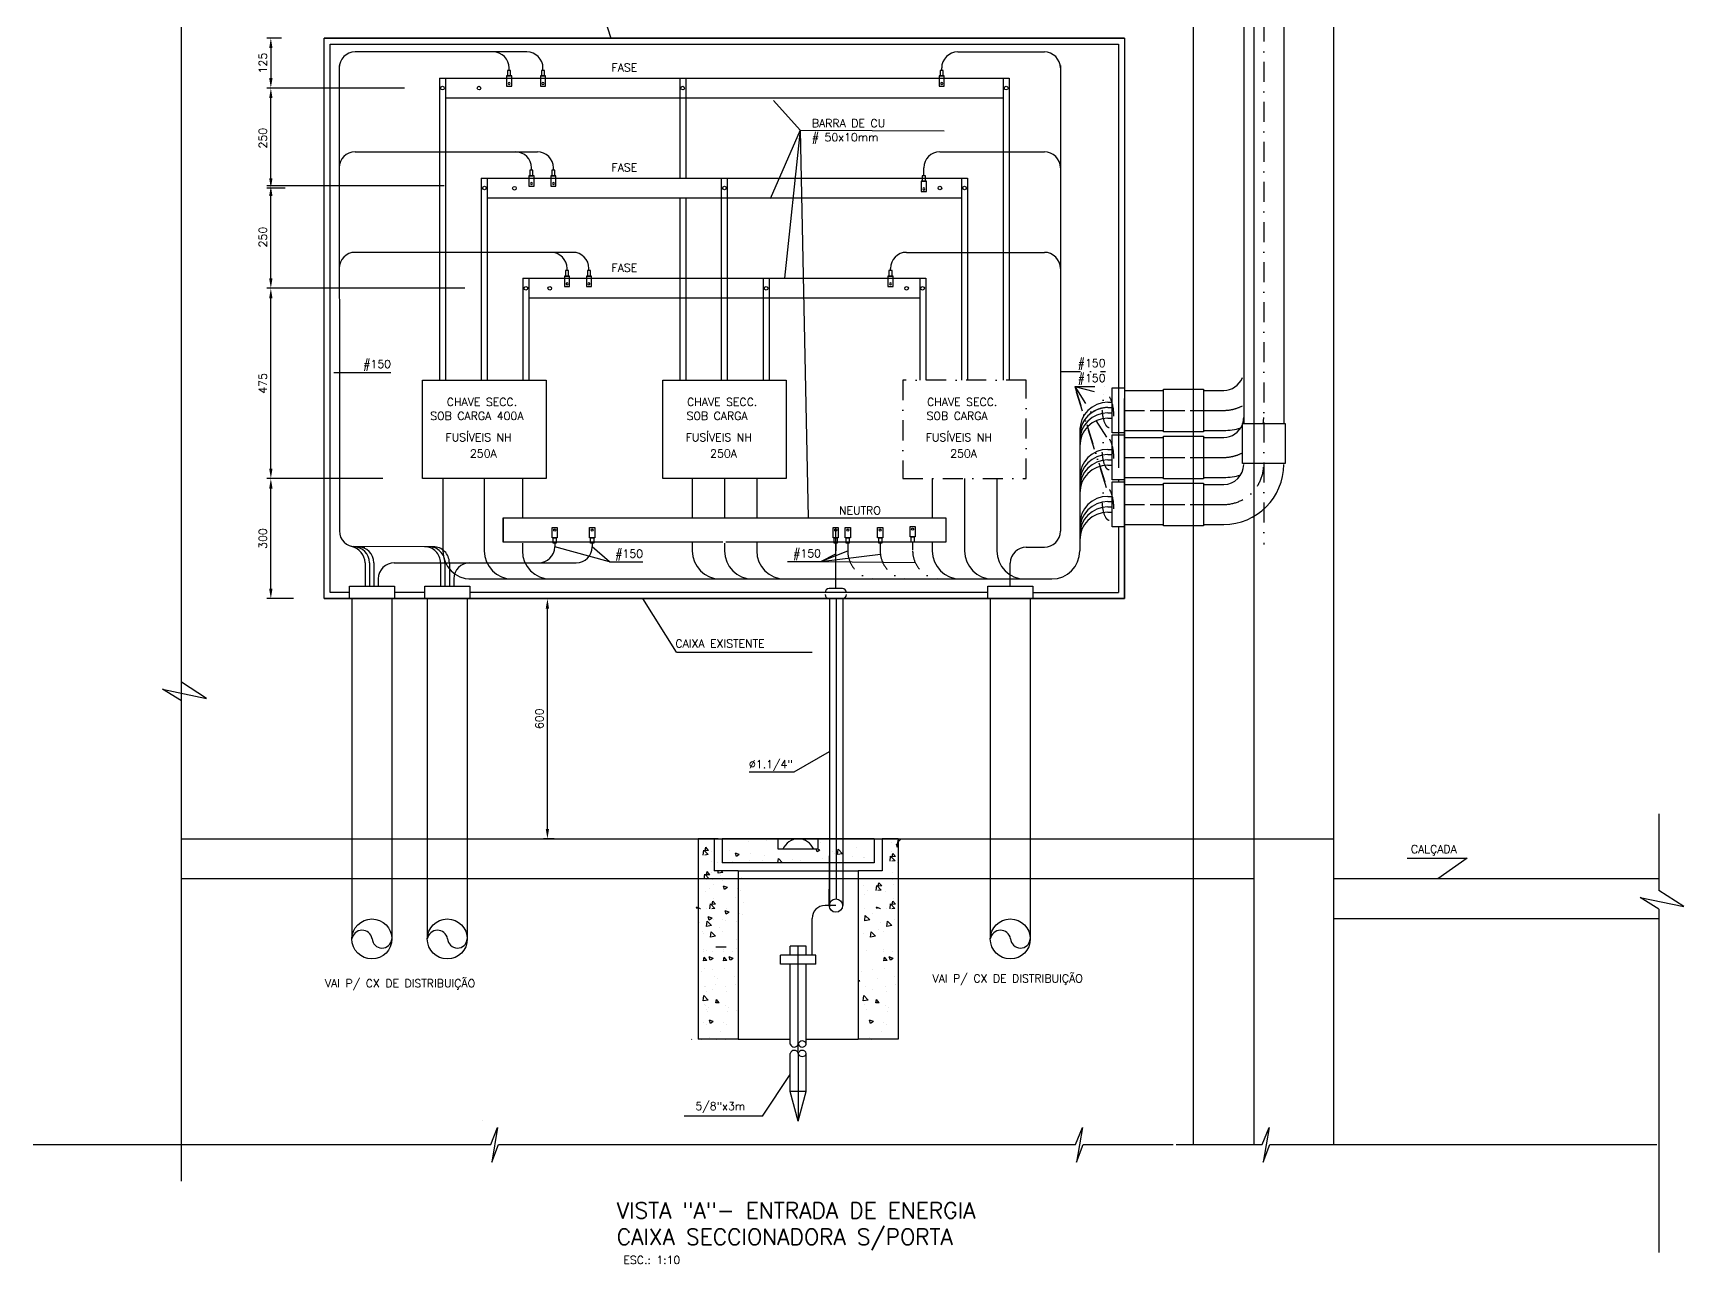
# Model space of a CAD drawing. Header units: millimetres. Extents: x 27525 to 1347740, y 16401 to 59429.
# Drawn here: x 478506 to 482631, y 54789 to 57864 of the extents above; entities that cross this region are included whole.
import ezdxf
from ezdxf.lldxf.tags import DXFTag

# ---------------------------------------------------------------- set-up
doc = ezdxf.new("R2010")
doc.units = ezdxf.units.MM
doc.linetypes.add('DASHDOT2', pattern=[0.5, 0.25, -0.125, 0, -0.125])
doc.linetypes.add('TP3', pattern=[1.24, 1, -0.12, 0, -0.12])
for name, color, linetype in [('1', 1, 'Continuous'), ('2', 2, 'Continuous'), ('4', 4, 'Continuous'), ('5', 5, 'Continuous'), ('ARQ', 1, 'Continuous'), ('ARQUITETURA', 8, 'Continuous'), ('E-ARQ', 11, 'Continuous'), ('ELETRICA', 3, 'Continuous'), ('TEXTO', 2, 'Continuous'), ('TP1', 1, 'TP3')]:
    doc.layers.add(name, color=color, linetype=linetype)
doc.styles.add('ROMANS', font='romans.shx')
tags = doc.linetypes.add('HIDDEN', pattern=[0.375, 0.25, -0.125]).pattern_tags.tags
tags[6:7] = [DXFTag(74, 4), DXFTag(75, 0), DXFTag(340, '0'), DXFTag(46, 1.0), DXFTag(50, 0.0), DXFTag(44, 0.0), DXFTag(45, 0.0)]
tags[4:5] = [DXFTag(74, 4), DXFTag(75, 0), DXFTag(340, '0'), DXFTag(46, 1.0), DXFTag(50, 0.0), DXFTag(44, 0.0), DXFTag(45, 0.0)]
doc.dimstyles.new('COTA', dxfattribs={"dimtxt": 0.15, "dimasz": 0.5, "dimexe": 0.1, "dimexo": 0.1, "dimgap": 0.1, "dimtad": 1, "dimtoh": 1, "dimdec": 0, "dimlfac": 200, "dimzin": 13, "dimtxsty": 'ROMANS', "dimcen": 0.05, "dimdle": 0.1, "dimclrd": 1, "dimclre": 1, "dimclrt": 2, "dimazin": 0, "dimtfac": 10000, "dimtdec": 0, "dimtofl": 0, "dimtmove": 2, "dimatfit": 3, "dimfxl": 1, "dimtvp": 0.7, "dimtolj": 1, "dimtzin": 13, "dimarcsym": 0})

# ---------------------------------------------------------------- blocks, each defined once
blk = doc.blocks.new('co')
at = {"layer": 'E-ARQ', "color": 3, "linetype": 'HIDDEN', "lineweight": -2}
for points in [[(69728.1, 193914.7), (69741.1, 193914.7), (69741.1, 193888.8), (69728.1, 193888.8)], [(69730.7, 193888.8), (69738.4, 193888.8), (69738.4, 193875.1), (69730.7, 193875.1)]]:
    blk.add_lwpolyline(points, close=True, dxfattribs=at)
blk.add_circle((69734.6, 193908.2), 2.51, dxfattribs=at)
blk = doc.blocks.new('*D5')
at = {"layer": 'TEXTO', "color": 1, "lineweight": -2, "transparency": 16777216}
for p, q in [((479127.1, 57850.9), (479090.4, 57850.9)), ((479100.4, 57825.9), (479100.4, 57750.9)), ((479127.1, 57725.9), (479090.4, 57725.9))]:
    blk.add_line(p, q, dxfattribs=at)
for points in [[(479096.3, 57825.9), (479104.6, 57825.9), (479100.4, 57850.9)], [(479096.3, 57750.9), (479104.6, 57750.9), (479100.4, 57725.9)]]:
    blk.add_solid(points, dxfattribs=at)
at = {"layer": 'TEXTO', "color": 2, "transparency": 16777216, "insert": (479080.4, 57788.4), "char_height": 20, "attachment_point": 5, "rotation": 90, "style": 'ROMANS'}
blk.add_mtext('\\A1;125', dxfattribs=at)
blk = doc.blocks.new('*D6')
at = {"layer": 'TEXTO', "color": 1, "lineweight": -2, "transparency": 16777216}
for p, q in [((479434.7, 57725.9), (479090.4, 57725.9)), ((479100.4, 57500.9), (479100.4, 57700.9)), ((479135.9, 57475.9), (479090.4, 57475.9))]:
    blk.add_line(p, q, dxfattribs=at)
for points in [[(479096.3, 57700.9), (479104.6, 57700.9), (479100.4, 57725.9)], [(479096.3, 57500.9), (479104.6, 57500.9), (479100.4, 57475.9)]]:
    blk.add_solid(points, dxfattribs=at)
at = {"layer": 'TEXTO', "color": 2, "transparency": 16777216, "insert": (479080.4, 57600.9), "char_height": 20, "attachment_point": 5, "rotation": 90, "style": 'ROMANS'}
blk.add_mtext('\\A1;250', dxfattribs=at)
blk = doc.blocks.new('*D7')
at = {"layer": 'TEXTO', "color": 1, "lineweight": -2, "transparency": 16777216}
for p, q in [((479533.2, 57481.7), (479090.4, 57481.7)), ((479100.4, 57250.9), (479100.4, 57456.7)), ((479585.3, 57225.9), (479090.4, 57225.9))]:
    blk.add_line(p, q, dxfattribs=at)
for points in [[(479096.3, 57456.7), (479104.6, 57456.7), (479100.4, 57481.7)], [(479096.3, 57250.9), (479104.6, 57250.9), (479100.4, 57225.9)]]:
    blk.add_solid(points, dxfattribs=at)
at = {"layer": 'TEXTO', "color": 2, "transparency": 16777216, "insert": (479080.4, 57353.8), "char_height": 20, "attachment_point": 5, "rotation": 90, "style": 'ROMANS'}
blk.add_mtext('\\A1;250', dxfattribs=at)
blk = doc.blocks.new('*D8')
at = {"layer": 'TEXTO', "color": 1, "lineweight": -2, "transparency": 16777216}
for p, q in [((479156.1, 57225.9), (479090.4, 57225.9)), ((479100.4, 56775.9), (479100.4, 57200.9)), ((479156.1, 56750.9), (479090.4, 56750.9))]:
    blk.add_line(p, q, dxfattribs=at)
for points in [[(479096.3, 57200.9), (479104.6, 57200.9), (479100.4, 57225.9)], [(479096.3, 56775.9), (479104.6, 56775.9), (479100.4, 56750.9)]]:
    blk.add_solid(points, dxfattribs=at)
at = {"layer": 'TEXTO', "color": 2, "transparency": 16777216, "insert": (479080.4, 56988.4), "char_height": 20, "attachment_point": 5, "rotation": 90, "style": 'ROMANS'}
blk.add_mtext('\\A1;475', dxfattribs=at)
blk = doc.blocks.new('*D9')
at = {"layer": 'TEXTO', "color": 1, "lineweight": -2, "transparency": 16777216}
for p, q in [((479380.2, 56750.9), (479090.4, 56750.9)), ((479100.4, 56475.9), (479100.4, 56725.9)), ((479157, 56450.9), (479090.4, 56450.9))]:
    blk.add_line(p, q, dxfattribs=at)
for points in [[(479096.3, 56725.9), (479104.6, 56725.9), (479100.4, 56750.9)], [(479096.3, 56475.9), (479104.6, 56475.9), (479100.4, 56450.9)]]:
    blk.add_solid(points, dxfattribs=at)
at = {"layer": 'TEXTO', "color": 2, "transparency": 16777216, "insert": (479080.4, 56600.9), "char_height": 20, "attachment_point": 5, "rotation": 90, "style": 'ROMANS'}
blk.add_mtext('\\A1;300', dxfattribs=at)
blk = doc.blocks.new('*D10')
at = {"layer": 'TEXTO', "color": 1, "lineweight": -2, "transparency": 16777216}
for p, q in [((479808.7, 56450.9), (479781.5, 56450.9)), ((479791.5, 55875.9), (479791.5, 56425.9)), ((479808.7, 55850.9), (479781.5, 55850.9))]:
    blk.add_line(p, q, dxfattribs=at)
for points in [[(479787.3, 56425.9), (479795.6, 56425.9), (479791.5, 56450.9)], [(479787.3, 55875.9), (479795.6, 55875.9), (479791.5, 55850.9)]]:
    blk.add_solid(points, dxfattribs=at)
at = {"layer": 'TEXTO', "color": 2, "transparency": 16777216, "insert": (479771.5, 56150.9), "char_height": 20, "attachment_point": 5, "rotation": 90, "style": 'ROMANS'}
blk.add_mtext('\\A1;600', dxfattribs=at)

msp = doc.modelspace()

# ---------------------------------------------------------------- linework, layer by layer
at = {"layer": '1', "color": 1}
msp.add_line((480468.249, 55850.931), (480368.249, 55850.931), dxfattribs=at)
at = {"layer": '2'}
for p, q in [((480398.249, 55560.301), (480398.249, 55582.946)), ((480438.249, 55582.946), (480398.249, 55582.946)), ((480438.249, 55560.301), (480438.249, 55582.946)), ((480374.249, 55537.591), (480374.249, 55560.301)), ((480462.249, 55560.301), (480374.249, 55560.301)), ((480462.249, 55537.591), (480374.249, 55537.591)), ((480398.249, 55338.396), (480398.249, 55537.591)), ((480438.249, 55338.396), (480438.249, 55537.591)), ((480462.249, 55537.591), (480462.249, 55560.301)), ((480268.249, 55350.931), (480398.249, 55350.931)), ((480438.249, 55350.931), (480568.249, 55350.931)), ((480398.249, 55220.231), (480398.249, 55314.905)), ((480438.249, 55220.231), (480438.249, 55314.905)), ((480418.249, 55145.451), (480398.249, 55220.231)), ((480438.249, 55220.231), (480398.249, 55220.231)), ((480418.249, 55145.451), (480438.249, 55220.231))]:
    msp.add_line(p, q, dxfattribs=at)
for centre, radius, start, end in [((480418.249, 55809.496), 41.435, 21.735002, 158.264998), ((480408.249, 55341.037), 10.343, 194.794779, 345.205221), ((480408.249, 55312.264), 10.343, 14.794779, 165.205221), ((480428.249, 55335.754), 10.343, 14.794779, 165.205221), ((480428.249, 55341.037), 10.343, 194.794779, 345.205221), ((480428.249, 55312.264), 10.343, 14.794779, 165.205221), ((480428.249, 55317.546), 10.343, 194.794779, 345.205221)]:
    msp.add_arc(centre, radius, start, end, dxfattribs=at)
at = {"layer": '4'}
for p, q in [((480168.249, 55850.931), (480168.249, 55625.931)), ((480208.249, 55850.931), (480168.249, 55850.931)), ((480218.249, 55850.931), (480178.249, 55850.931)), ((480208.249, 55850.931), (480208.249, 55770.931)), ((480368.249, 55850.931), (480228.249, 55850.931)), ((480228.249, 55850.931), (480228.249, 55790.931)), ((480368.249, 55824.84), (480368.249, 55850.931)), ((480468.249, 55824.84), (480368.249, 55824.84)), ((480608.249, 55850.931), (480468.249, 55850.931)), ((480468.249, 55824.84), (480468.249, 55850.931)), ((480608.249, 55850.931), (480608.249, 55790.931)), ((480628.249, 55850.931), (480628.249, 55770.931)), ((480668.249, 55850.931), (480628.249, 55850.931)), ((480668.249, 55850.931), (480668.249, 55350.931)), ((480608.249, 55790.931), (480228.249, 55790.931)), ((480268.249, 55770.931), (480208.249, 55770.931)), ((480268.249, 55770.931), (480568.249, 55770.931)), ((480268.249, 55770.931), (480268.249, 55625.931)), ((480628.249, 55770.931), (480568.249, 55770.931)), ((480568.249, 55770.931), (480568.249, 55625.931)), ((480168.249, 55625.931), (480168.249, 55350.931)), ((480268.249, 55625.931), (480268.249, 55350.931)), ((480568.249, 55625.931), (480568.249, 55350.931)), ((480268.249, 55350.931), (480168.249, 55350.931)), ((480668.249, 55350.931), (480568.249, 55350.931))]:
    msp.add_line(p, q, dxfattribs=at)
at = {"layer": '5'}
for p, q in [((480452.816, 55560.301), (480452.816, 55652.096)), ((480512.333, 55684.189), (480485.066, 55684.346))]:
    msp.add_line(p, q, dxfattribs=at)
msp.add_arc((480485.066, 55652.096), 32.25, 90, 180, dxfattribs=at)
at = {"layer": 'ARQ', "color": 1}
for p, q in [((480180.559, 55810.247), (480182.02, 55822.806)), ((480192.933, 55811.453), (480182.029, 55822.817)), ((480185.984, 55821.032), (480187.602, 55829.808)), ((480194.361, 55821.777), (480185.993, 55821.045)), ((480194.361, 55821.777), (480187.612, 55829.82)), ((480200.859, 55818.378), (480200.859, 55818.378)), ((480246.645, 55821.225), (480246.645, 55821.225)), ((480263.945, 55806.984), (480261.106, 55815.444)), ((480270.918, 55811.694), (480261.115, 55815.457)), ((480293.462, 55843.946), (480293.462, 55843.946)), ((480299.667, 55814.244), (480299.667, 55814.244)), ((480339.569, 55847.239), (480339.569, 55847.239)), ((480436.891, 55824.487), (480436.891, 55824.487)), ((480465.143, 55818.196), (480462.914, 55824.84)), ((480472.116, 55822.906), (480465.152, 55818.209)), ((480472.116, 55822.906), (480467.079, 55824.84)), ((480474.372, 55841.613), (480474.372, 55841.613)), ((480502.861, 55819.209), (480502.861, 55819.209)), ((480508.772, 55814.629), (480508.772, 55814.629)), ((480516.524, 55811.57), (480518.071, 55824.866)), ((480528.985, 55813.513), (480516.534, 55811.582)), ((480528.985, 55813.513), (480518.08, 55824.878)), ((480562.789, 55829.972), (480562.789, 55829.972)), ((480579.784, 55850.738), (480579.784, 55850.738)), ((480650.499, 55841.775), (480650.499, 55841.775)), ((480650.859, 55818.378), (480650.859, 55818.378)), ((480653.028, 55805.955), (480654.647, 55814.731)), ((480661.405, 55806.7), (480654.656, 55814.743)), ((480666.341, 55829.409), (480663.502, 55837.869)), ((480668.249, 55836.063), (480663.511, 55837.882)), ((480665.938, 55834.743), (480667.485, 55848.039)), ((480668.249, 55835.112), (480665.947, 55834.755)), ((480668.249, 55830.702), (480666.35, 55829.421)), ((480668.249, 55847.264), (480667.494, 55848.051)), ((480668.249, 55843.873), (480675.307, 55850.931)), ((480192.933, 55811.453), (480185.157, 55810.247)), ((480202.202, 55795.17), (480202.202, 55795.17)), ((480216.153, 55791.18), (480216.153, 55791.18)), ((480254.776, 55793.38), (480254.776, 55793.38)), ((480270.918, 55811.694), (480263.954, 55806.997)), ((480295.165, 55797.341), (480295.165, 55797.341)), ((480329.511, 55796.538), (480329.511, 55796.538)), ((480334.715, 55809.63), (480334.715, 55809.63)), ((480367.405, 55790.931), (480368.657, 55801.693)), ((480379.005, 55790.931), (480368.667, 55801.705)), ((480404.246, 55799.696), (480404.246, 55799.696)), ((480423.132, 55797.99), (480423.132, 55797.99)), ((480476.155, 55791.009), (480476.155, 55791.009)), ((480478.981, 55802.853), (480478.981, 55802.853)), ((480553.716, 55806.011), (480553.716, 55806.011)), ((480573.315, 55790.931), (480573.515, 55792.013)), ((480574.443, 55790.931), (480573.524, 55792.026)), ((480581.487, 55804.132), (480581.487, 55804.132)), ((480584.507, 55805.195), (480584.507, 55805.195)), ((480628.452, 55809.169), (480628.452, 55809.169)), ((480647.603, 55795.17), (480649.064, 55807.729)), ((480659.978, 55796.376), (480649.073, 55807.74)), ((480659.978, 55796.376), (480652.202, 55795.17)), ((480652.202, 55795.17), (480652.202, 55795.17)), ((480661.405, 55806.7), (480653.037, 55805.968)), ((480666.153, 55791.18), (480666.153, 55791.18)), ((480183.244, 55749.883), (480184.705, 55762.441)), ((480195.619, 55751.089), (480184.714, 55762.453)), ((480195.619, 55751.089), (480187.843, 55749.883)), ((480188.669, 55760.668), (480190.288, 55769.443)), ((480197.046, 55761.413), (480188.678, 55760.68)), ((480197.046, 55761.413), (480190.297, 55769.456)), ((480202.642, 55767.774), (480202.642, 55767.774)), ((480203.904, 55748.565), (480203.904, 55748.565)), ((480206.305, 55738.005), (480206.305, 55738.005)), ((480217.697, 55765.225), (480218.361, 55770.931)), ((480230.157, 55767.168), (480217.706, 55765.237)), ((480224.986, 55760.593), (480224.986, 55760.593)), ((480230.157, 55767.168), (480226.547, 55770.931)), ((480230.157, 55746.981), (480230.157, 55746.981)), ((480234.335, 55724.303), (480231.496, 55732.763)), ((480241.307, 55729.014), (480231.505, 55732.776)), ((480276.662, 55753.589), (480276.662, 55753.589)), ((480581.57, 55734.848), (480581.57, 55734.848)), ((480612.85, 55721.712), (480614.311, 55734.271)), ((480625.225, 55722.918), (480614.32, 55734.283)), ((480618.275, 55732.498), (480619.894, 55741.273)), ((480626.652, 55733.242), (480618.284, 55732.51)), ((480626.652, 55733.242), (480619.903, 55741.286)), ((480652.642, 55767.774), (480652.642, 55767.774)), ((480653.904, 55748.565), (480653.904, 55748.565)), ((480656.305, 55738.005), (480656.305, 55738.005)), ((480186.449, 55719.537), (480186.449, 55719.537)), ((480196.84, 55727.044), (480196.84, 55727.044)), ((480202.888, 55686.716), (480204.506, 55695.491)), ((480211.265, 55687.461), (480204.516, 55695.504)), ((480205.606, 55701.959), (480205.606, 55701.959)), ((480241.307, 55729.014), (480234.343, 55724.316)), ((480260.47, 55705.352), (480260.47, 55705.352)), ((480266.314, 55727.035), (480266.314, 55727.035)), ((480273.936, 55722.368), (480273.936, 55722.368)), ((480280.568, 55692.258), (480280.568, 55692.258)), ((480584.891, 55710.922), (480584.891, 55710.922)), ((480590.287, 55721.662), (480590.287, 55721.662)), ((480625.225, 55722.918), (480617.449, 55721.712)), ((480636.449, 55719.537), (480636.449, 55719.537)), ((480652.888, 55686.716), (480654.506, 55695.491)), ((480661.265, 55687.461), (480654.516, 55695.504)), ((480655.606, 55701.959), (480655.606, 55701.959)), ((480165.358, 55675.931), (480163.999, 55679.981)), ((480173.811, 55676.231), (480164.009, 55679.994)), ((480173.811, 55676.231), (480173.366, 55675.931)), ((480188.387, 55676.908), (480188.387, 55676.908)), ((480195.836, 55647.918), (480192.997, 55656.378)), ((480202.809, 55652.629), (480193.006, 55656.391)), ((480202.809, 55652.629), (480195.845, 55647.931)), ((480197.463, 55675.931), (480198.924, 55688.489)), ((480209.837, 55677.137), (480198.933, 55688.501)), ((480209.837, 55677.137), (480202.061, 55675.931)), ((480211.265, 55687.461), (480202.897, 55686.728)), ((480207.597, 55650.096), (480207.597, 55650.096)), ((480227.815, 55650.65), (480227.815, 55650.65)), ((480238.24, 55662.972), (480235.402, 55671.432)), ((480245.213, 55667.683), (480235.411, 55671.445)), ((480238.163, 55677.204), (480238.163, 55677.204)), ((480245.213, 55667.683), (480238.249, 55662.985)), ((480270.219, 55665.704), (480270.219, 55665.704)), ((480277.842, 55661.037), (480277.842, 55661.037)), ((480567.549, 55655.208), (480567.549, 55655.208)), ((480584.215, 55646.429), (480585.762, 55659.725)), ((480596.675, 55648.373), (480584.224, 55646.441)), ((480584.862, 55675.96), (480584.862, 55675.96)), ((480596.675, 55648.373), (480585.771, 55659.737)), ((480602.556, 55664.343), (480602.556, 55664.343)), ((480615.358, 55675.931), (480613.999, 55679.981)), ((480623.811, 55676.231), (480614.009, 55679.994)), ((480623.811, 55676.231), (480623.366, 55675.931)), ((480638.387, 55676.908), (480638.387, 55676.908)), ((480647.463, 55675.931), (480648.924, 55688.489)), ((480659.837, 55677.137), (480648.933, 55688.501)), ((480659.837, 55677.137), (480652.061, 55675.931)), ((480661.265, 55687.461), (480652.897, 55686.728)), ((480657.597, 55650.096), (480657.597, 55650.096)), ((480172.59, 55640.961), (480172.59, 55640.961)), ((480180.093, 55620.778), (480180.093, 55620.778)), ((480182.47, 55614.454), (480182.47, 55614.454)), ((480189.256, 55632.182), (480190.803, 55645.478)), ((480201.716, 55634.125), (480189.265, 55632.194)), ((480201.716, 55634.125), (480190.812, 55645.49)), ((480199.136, 55605.675), (480200.683, 55618.971)), ((480211.596, 55607.619), (480199.145, 55605.688)), ((480211.596, 55607.619), (480200.692, 55618.983)), ((480221.971, 55628.967), (480221.971, 55628.967)), ((480230.093, 55620.778), (480230.093, 55620.778)), ((480235.437, 55645.983), (480235.437, 55645.983)), ((480264.375, 55644.021), (480264.375, 55644.021)), ((480582.47, 55614.454), (480582.47, 55614.454)), ((480599.136, 55605.675), (480600.683, 55618.971)), ((480611.596, 55607.619), (480599.145, 55605.688)), ((480611.596, 55607.619), (480600.692, 55618.983)), ((480617.477, 55623.589), (480617.477, 55623.589)), ((480622.59, 55640.961), (480622.59, 55640.961)), ((480630.093, 55620.778), (480630.093, 55620.778)), ((480639.256, 55632.182), (480640.803, 55645.478)), ((480651.716, 55634.125), (480639.265, 55632.194)), ((480651.716, 55634.125), (480640.812, 55645.49)), ((480180.57, 55569.7), (480180.57, 55569.7)), ((480181.795, 55574.172), (480181.795, 55574.172)), ((480188.275, 55573.199), (480188.275, 55573.199)), ((480204.307, 55568.372), (480204.307, 55568.372)), ((480230.57, 55569.7), (480230.57, 55569.7)), ((480231.795, 55574.172), (480231.795, 55574.172)), ((480254.307, 55568.372), (480254.307, 55568.372)), ((480263.01, 55576.357), (480263.01, 55576.357)), ((480264.116, 55600.44), (480264.116, 55600.44)), ((480588.275, 55573.199), (480588.275, 55573.199)), ((480630.57, 55569.7), (480630.57, 55569.7)), ((480631.795, 55574.172), (480631.795, 55574.172)), ((480654.307, 55568.372), (480654.307, 55568.372)), ((480181.797, 55546.267), (480183.416, 55555.043)), ((480190.174, 55547.012), (480181.806, 55546.28)), ((480190.174, 55547.012), (480183.425, 55555.056)), ((480183.498, 55527.567), (480183.498, 55527.567)), ((480198.506, 55547.575), (480195.667, 55556.035)), ((480205.479, 55552.285), (480195.676, 55556.048)), ((480205.479, 55552.285), (480198.515, 55547.588)), ((480202.719, 55524.794), (480202.719, 55524.794)), ((480231.797, 55546.267), (480233.416, 55555.043)), ((480240.174, 55547.012), (480231.806, 55546.28)), ((480240.174, 55547.012), (480233.425, 55555.056)), ((480233.498, 55527.567), (480233.498, 55527.567)), ((480248.506, 55547.575), (480245.667, 55556.035)), ((480255.479, 55552.285), (480245.676, 55556.048)), ((480255.479, 55552.285), (480248.515, 55547.588)), ((480602.719, 55524.794), (480602.719, 55524.794)), ((480631.797, 55546.267), (480633.416, 55555.043)), ((480640.174, 55547.012), (480631.806, 55546.28)), ((480640.174, 55547.012), (480633.425, 55555.056)), ((480633.498, 55527.567), (480633.498, 55527.567)), ((480648.506, 55547.575), (480645.667, 55556.035)), ((480655.479, 55552.285), (480645.676, 55556.048)), ((480655.479, 55552.285), (480648.515, 55547.588)), ((480177.102, 55520.707), (480177.102, 55520.707)), ((480186.019, 55482.854), (480186.019, 55482.854)), ((480208.748, 55506.692), (480208.748, 55506.692)), ((480210.754, 55486.012), (480210.754, 55486.012)), ((480215.538, 55501.66), (480215.538, 55501.66)), ((480258.748, 55506.692), (480258.748, 55506.692)), ((480260.754, 55486.012), (480260.754, 55486.012)), ((480571.912, 55495.919), (480568.249, 55497.325)), ((480571.912, 55495.919), (480568.249, 55493.448)), ((480577.102, 55520.707), (480577.102, 55520.707)), ((480586.019, 55482.854), (480586.019, 55482.854)), ((480615.538, 55501.66), (480615.538, 55501.66)), ((480658.748, 55506.692), (480658.748, 55506.692)), ((480660.754, 55486.012), (480660.754, 55486.012)), ((480180.575, 55446.126), (480182.122, 55459.422)), ((480193.035, 55448.069), (480180.584, 55446.138)), ((480193.035, 55448.069), (480182.131, 55459.434)), ((480185.2, 55480.962), (480185.2, 55480.962)), ((480189.549, 55469.577), (480189.549, 55469.577)), ((480204.501, 55474.191), (480204.501, 55474.191)), ((480212.372, 55440.96), (480213.99, 55449.736)), ((480220.749, 55441.706), (480212.381, 55440.973)), ((480220.749, 55441.706), (480213.999, 55449.749)), ((480235.2, 55480.962), (480235.2, 55480.962)), ((480239.549, 55469.577), (480239.549, 55469.577)), ((480580.575, 55446.126), (480582.122, 55459.422)), ((480593.035, 55448.069), (480580.584, 55446.138)), ((480593.035, 55448.069), (480582.131, 55459.434)), ((480604.501, 55474.191), (480604.501, 55474.191)), ((480612.372, 55440.96), (480613.99, 55449.736)), ((480620.749, 55441.706), (480612.381, 55440.973)), ((480620.749, 55441.706), (480613.999, 55449.749)), ((480635.2, 55480.962), (480635.2, 55480.962)), ((480639.549, 55469.577), (480639.549, 55469.577)), ((480182.883, 55437.174), (480182.883, 55437.174)), ((480186.903, 55434.357), (480186.903, 55434.357)), ((480188.309, 55425.954), (480188.309, 55425.954)), ((480191.331, 55418.973), (480191.331, 55418.973)), ((480193.391, 55430.497), (480193.391, 55430.497)), ((480236.903, 55434.357), (480236.903, 55434.357)), ((480241.331, 55418.973), (480241.331, 55418.973)), ((480243.391, 55430.497), (480243.391, 55430.497)), ((480264.529, 55423.159), (480264.529, 55423.159)), ((480568.656, 55427.339), (480568.656, 55427.339)), ((480582.883, 55437.174), (480582.883, 55437.174)), ((480588.309, 55425.954), (480588.309, 55425.954)), ((480636.903, 55434.357), (480636.903, 55434.357)), ((480641.331, 55418.973), (480641.331, 55418.973)), ((480643.391, 55430.497), (480643.391, 55430.497)), ((480180.983, 55392.42), (480180.983, 55392.42)), ((480188.605, 55387.752), (480188.605, 55387.752)), ((480199.003, 55389.688), (480196.165, 55398.148)), ((480205.976, 55394.398), (480196.174, 55398.161)), ((480205.976, 55394.398), (480199.012, 55389.701)), ((480225.138, 55370.736), (480225.138, 55370.736)), ((480230.983, 55392.42), (480230.983, 55392.42)), ((480238.605, 55387.752), (480238.605, 55387.752)), ((480599.003, 55389.688), (480596.165, 55398.148)), ((480605.976, 55394.398), (480596.174, 55398.161)), ((480605.976, 55394.398), (480599.012, 55389.701)), ((480625.138, 55370.736), (480625.138, 55370.736)), ((480630.983, 55392.42), (480630.983, 55392.42)), ((480638.605, 55387.752), (480638.605, 55387.752)), ((480151.486, 55350.194), (480152.222, 55350.931)), ((480174.57, 55350.194), (480175.307, 55350.931)), ((480195.919, 55355.799), (480195.919, 55355.799)), ((480212.474, 55350.194), (480213.21, 55350.931)), ((480235.558, 55350.194), (480236.295, 55350.931)), ((480479.51, 55350.194), (480480.246, 55350.931)), ((480540.498, 55350.194), (480541.234, 55350.931)), ((480595.919, 55355.799), (480595.919, 55355.799)), ((480601.486, 55350.194), (480602.222, 55350.931)), ((480662.474, 55350.194), (480663.21, 55350.931))]:
    msp.add_line(p, q, dxfattribs=at)
at = {"layer": 'ARQUITETURA', "color": 3, "linetype": 'HIDDEN', "lineweight": -2, "ltscale": 200}
for p, q in [((481531.193, 58692.769), (481531.193, 56887.959)), ((481631.193, 58692.769), (481631.193, 56887.959)), ((481233.734, 56971.023), (481330.753, 56971.023)), ((481297.644, 56971.023), (481330.753, 56971.023)), ((481430.43, 56971.023), (481481.193, 56971.023)), ((481430.43, 56971.023), (481480.643, 56971.023)), ((481233.734, 56871.023), (481330.753, 56871.023)), ((481233.734, 56853.552), (481330.753, 56853.552)), ((481297.644, 56871.023), (481330.753, 56871.023)), ((481297.644, 56853.552), (481330.753, 56853.552)), ((481430.43, 56871.023), (481481.193, 56871.023)), ((481430.43, 56853.552), (481481.193, 56853.552)), ((481430.43, 56853.552), (481480.643, 56853.552)), ((481233.734, 56753.552), (481330.753, 56753.552)), ((481233.734, 56736.081), (481330.753, 56736.081)), ((481297.644, 56753.552), (481330.753, 56753.552)), ((481297.644, 56736.081), (481330.753, 56736.081)), ((481430.43, 56753.552), (481481.193, 56753.552)), ((481430.43, 56753.552), (481480.643, 56753.552)), ((481430.43, 56736.081), (481481.193, 56736.081)), ((481430.43, 56736.081), (481480.643, 56736.081)), ((481233.734, 56636.081), (481330.753, 56636.081)), ((481297.644, 56636.081), (481330.753, 56636.081)), ((481430.43, 56636.081), (481481.193, 56636.081)), ((481430.43, 56636.081), (481480.643, 56636.081)), ((479302.826, 56450.931), (479302.826, 55600.931)), ((479402.826, 56450.931), (479402.826, 55600.931)), ((479491.374, 56450.931), (479491.374, 55600.931)), ((479591.374, 56450.931), (479591.374, 55600.931)), ((480898.085, 56450.931), (480898.085, 55600.931)), ((480998.085, 56450.931), (480998.085, 55600.931))]:
    msp.add_line(p, q, dxfattribs=at)
at = {"layer": 'ARQUITETURA', "color": 1, "linetype": 'DASHDOT2', "lineweight": -2, "ltscale": 200}
for p, q in [((481581.193, 58692.769), (481581.193, 56586.081)), ((480776.561, 57770.266), (480776.561, 57776.233)), ((481073.149, 57018.543), (481185.763, 57018.543)), ((481109.219, 56981.116), (481185.763, 56981.116)), ((481109.219, 56981.116), (481188.403, 56853.918)), ((481109.219, 56981.116), (481188.403, 56728.023)), ((481188.403, 56728.023), (481109.219, 56981.116)), ((481109.219, 56981.116), (481188.403, 56959.398)), ((481191.671, 56941.235), (481202.739, 56941.235)), ((481191.671, 56928.058), (481202.739, 56928.058)), ((481191.671, 56914.881), (481202.739, 56914.881)), ((481191.671, 56901.704), (481202.739, 56901.704)), ((481233.734, 56921.023), (481480.643, 56921.023)), ((481297.644, 56921.023), (481481.193, 56921.023)), ((481218.734, 56864.846), (481218.734, 56859.729)), ((481233.734, 56803.552), (481480.643, 56803.552)), ((481297.644, 56803.552), (481481.193, 56803.552)), ((481218.734, 56747.375), (481218.734, 56742.258)), ((481191.671, 56706.294), (481202.739, 56706.294)), ((481191.671, 56693.117), (481202.739, 56693.117)), ((481191.671, 56679.94), (481202.739, 56679.94)), ((481233.734, 56686.081), (481480.643, 56686.081)), ((481297.644, 56686.081), (481481.193, 56686.081)), ((481191.671, 56666.763), (481202.739, 56666.763))]:
    msp.add_line(p, q, dxfattribs=at)
at = {"layer": 'ARQUITETURA', "color": 1, "lineweight": -2, "ltscale": 1.3}
for p, q in [((478876.813, 54995.767), (478876.813, 58065.428)), ((479932.235, 57905.212), (479949.577, 57850.931)), ((479695.737, 57770.266), (479695.737, 57776.233)), ((479780.421, 57770.266), (479780.421, 57776.233)), ((480423.265, 57621.087), (480356.096, 57695.29)), ((480423.265, 57621.087), (480347.765, 57449.058)), ((480423.265, 57621.087), (480383.553, 57250.931)), ((480423.265, 57621.087), (480782.724, 57618.943)), ((480423.265, 57621.087), (480443.394, 56652.894)), ((479751.504, 57520.762), (479751.504, 57526.729)), ((479806.352, 57520.762), (479806.352, 57526.729)), ((479258.144, 57016.092), (479400.462, 57016.092)), ((479946.967, 56542.469), (479809.606, 56580.413)), ((479946.967, 56542.469), (479903.317, 56580.413)), ((480474.794, 56543.258), (480541.888, 56570.134)), ((480474.794, 56543.258), (480511.767, 56562.924)), ((480474.794, 56543.258), (480623.551, 56561.578)), ((479946.967, 56542.469), (480030.152, 56542.469)), ((480391.609, 56543.258), (480474.794, 56543.258)), ((480474.794, 56543.258), (480710.344, 56541.101)), ((480113.771, 56317.494), (480030.24, 56450.931)), ((480113.771, 56317.494), (480453.051, 56317.494)), ((478939.545, 56201.881), (478876.813, 56242.237)), ((478876.813, 56195.576), (478829.92, 56224.581)), ((478829.92, 56224.581), (478939.545, 56201.881)), ((480407.687, 56018.061), (480495.995, 56069.088)), ((480295.805, 56018.061), (480407.687, 56018.061)), ((482568.566, 55913.232), (482568.566, 55722.126)), ((481939.654, 55802.667), (482089.8, 55802.667)), ((482089.8, 55802.667), (482016.493, 55750.931)), ((482568.566, 55675.464), (482521.673, 55704.469)), ((482521.673, 55704.469), (482631.299, 55681.77)), ((482631.299, 55681.77), (482568.566, 55722.126)), ((482568.566, 55675.464), (482568.566, 54817.892)), ((479649.938, 55087.528), (479666.923, 55129.911)), ((479666.923, 55129.911), (479652.486, 55043.713)), ((481111.061, 55087.528), (481128.045, 55129.911)), ((481128.045, 55129.911), (481113.608, 55043.713)), ((481577.507, 55087.528), (481594.492, 55129.911)), ((481594.492, 55129.911), (481580.054, 55043.713)), ((479652.486, 55043.713), (479669.046, 55087.528)), ((481113.608, 55043.713), (481130.168, 55087.528)), ((481362.442, 55087.528), (481577.507, 55087.528)), ((481580.054, 55043.713), (481596.615, 55087.528)), ((481596.615, 55087.528), (481968.6, 55087.528))]:
    msp.add_line(p, q, dxfattribs=at)
at = {"layer": 'ARQUITETURA', "color": 3, "lineweight": -2, "ltscale": 1.3}
for p, q in [((479522.2, 57750.931), (479522.2, 56996.352)), ((479537.2, 57750.931), (479537.2, 56996.352)), ((480122.363, 57750.931), (480122.363, 57500.931)), ((480137.363, 57750.931), (480137.363, 57500.931)), ((480930.268, 57750.931), (480930.268, 56996.352)), ((480945.268, 57750.931), (480945.268, 56996.352)), ((479626.234, 57500.931), (479626.234, 56996.352)), ((479641.234, 57500.931), (479641.234, 56996.352)), ((480225.864, 57500.931), (480225.864, 56996.352)), ((480240.864, 57500.931), (480240.864, 56996.352)), ((480825.701, 57500.931), (480825.701, 56996.352)), ((480840.701, 57500.931), (480840.701, 56996.352)), ((480122.363, 57450.931), (480122.363, 56996.352)), ((480137.363, 57450.931), (480137.363, 56996.352)), ((479730.268, 57250.931), (479730.268, 56996.352)), ((479745.268, 57250.931), (479745.268, 56996.352)), ((480330.432, 57250.931), (480330.432, 56996.352)), ((480345.432, 57250.931), (480345.432, 56996.352)), ((480722.2, 57250.931), (480722.2, 56996.352)), ((480737.2, 57250.931), (480737.2, 56996.352)), ((479680.723, 56652.894), (479680.723, 56591.612)), ((479729.017, 56589.164), (479729.017, 56570.134)), ((480511.767, 56589.164), (480511.767, 56570.134)), ((479628.625, 55147.216), (479628.625, 55147.216)), ((481556.193, 55147.216), (481556.193, 55147.216))]:
    msp.add_line(p, q, dxfattribs=at)
at = {"layer": 'ARQUITETURA', "color": 4, "linetype": 'DASHDOT2', "lineweight": -2, "ltscale": 200}
for p, q in [((480541.888, 56589.164), (480541.888, 56570.134)), ((480623.026, 56589.164), (480623.026, 56570.134))]:
    msp.add_line(p, q, dxfattribs=at)
at = {"layer": 'ARQUITETURA'}
msp.add_line((480237.998, 55580.733), (480212.637, 55580.733), dxfattribs=at)
at = {"layer": 'ARQUITETURA', "color": 3, "lineweight": -2, "ltscale": 1.3}
for points in [[(479626.234, 57500.931), (480840.701, 57500.931)], [(480825.701, 57450.931), (479641.234, 57450.931)], [(479730.268, 57250.931), (480737.2, 57250.931)], [(480295.862, 57200.931), (479745.268, 57200.931)], [(480722.2, 57200.931), (480280.79, 57200.931)]]:
    msp.add_lwpolyline(points, dxfattribs=at)
at = {"layer": 'ARQUITETURA', "color": 1, "linetype": 'DASHDOT2', "lineweight": -2, "ltscale": 200}
msp.add_lwpolyline([(480988.035, 56996.352), (480679.433, 56996.352), (480679.433, 56750.931), (480988.035, 56750.931)], close=True, dxfattribs=at)
at = {"layer": 'ARQUITETURA', "color": 3, "linetype": 'HIDDEN', "lineweight": -2, "ltscale": 200}
for points in [[(481430.43, 56974.406), (481430.43, 56867.639), (481330.753, 56867.639), (481330.753, 56974.406)], [(481527.81, 56887.959), (481634.576, 56887.959), (481634.576, 56788.283), (481527.81, 56788.283)], [(481430.43, 56856.935), (481430.43, 56750.169), (481330.753, 56750.169), (481330.753, 56856.935)], [(481430.43, 56739.464), (481430.43, 56632.698), (481330.753, 56632.698), (481330.753, 56739.464)]]:
    msp.add_lwpolyline(points, close=True, dxfattribs=at)
at = {"layer": 'ARQUITETURA', "color": 3, "lineweight": -2, "ltscale": 1.3}
for centre in [(479529.305, 57725.931), (479620.586, 57725.931), (480129.468, 57725.931), (480937.83, 57725.931), (479634.104, 57476.426), (479708.972, 57475.931), (480233.734, 57476.426), (480772.228, 57476.426), (480833.677, 57476.426), (479737.631, 57225.931), (479797.358, 57225.931), (480337.794, 57225.931), (480688.826, 57225.931), (480728.951, 57225.931)]:
    msp.add_circle(centre, 4.541, dxfattribs=at)
at = {"layer": 'ARQUITETURA', "color": 3, "linetype": 'HIDDEN', "lineweight": -2, "ltscale": 200}
for centre in [(479352.826, 55600.931), (479541.374, 55600.931), (480948.085, 55600.931)]:
    msp.add_circle(centre, 50, dxfattribs=at)
for centre, radius, start, end in [((481481.193, 57021.023), 50, 270, 338.801909), ((481481.193, 56903.552), 50, 270, 338.801909), ((481481.193, 57021.023), 150, 270, 286.446144), ((481481.193, 56786.081), 150, 270, 0), ((481481.193, 56786.081), 50, 270, 0), ((481481.193, 56903.552), 150, 270, 286.446144), ((479328.149, 55597.108), 25.61, 9.989193, 171.416011), ((479516.697, 55597.108), 25.61, 9.989193, 171.416011), ((480923.408, 55597.108), 25.61, 9.989193, 171.416011), ((479378.121, 55603.086), 24.798, 183.549623, 355.014214), ((479566.67, 55603.086), 24.798, 183.549623, 355.014214), ((480973.381, 55603.086), 24.798, 183.549623, 355.014214)]:
    msp.add_arc(centre, radius, start, end, dxfattribs=at)
at = {"layer": 'ARQUITETURA', "color": 1, "linetype": 'DASHDOT2', "lineweight": -2, "ltscale": 200}
for centre, radius, start, end in [((481191.671, 56858.058), 70, 90, 180), ((481481.193, 57021.023), 100, 270, 297.785834), ((481481.193, 56903.552), 50, 341.82941, 0), ((481481.193, 56903.552), 100, 351.029632, 0), ((481481.193, 56903.552), 100, 270, 297.785834), ((481481.193, 56786.081), 100, 270, 0)]:
    msp.add_arc(centre, radius, start, end, dxfattribs=at)
at = {"layer": 'ARQUITETURA', "color": 4, "linetype": 'DASHDOT2', "lineweight": -2, "ltscale": 200}
for centre in [(480611.888, 56570.134), (480693.026, 56570.134), (480774.039, 56570.134)]:
    msp.add_arc(centre, 70, 180, 270, dxfattribs=at)
at = {"layer": 'ARQUITETURA', "color": 1, "linetype": 'DASHDOT2', "lineweight": -2, "ltscale": 200}
for centre in [(481191.808, 56918.567), (481191.808, 56813.087), (481191.808, 56687.192)]:
    msp.add_ellipse(centre, major_axis=(3.405, -40.831), ratio=0.33216062, dxfattribs=at)
at = {"layer": 'E-ARQ', "linetype": 'HIDDEN', "lineweight": -2}
for p, q in [((481406.193, 55087.528), (481406.193, 58692.769)), ((481756.193, 55087.528), (481756.193, 58692.769)), ((481556.193, 58503.673), (481556.193, 55087.528)), ((481233.734, 57850.931), (479233.734, 57850.931)), ((479233.734, 56450.931), (480124.543, 56450.931)), ((481233.734, 56450.931), (479233.734, 56450.931)), ((479535.389, 56450.931), (479635.389, 56450.931)), ((478876.813, 55850.931), (481360.181, 55850.931)), ((481177.182, 55850.931), (481756.193, 55850.931)), ((481360.181, 55750.931), (478876.813, 55750.931)), ((481556.193, 55750.931), (481177.182, 55750.931)), ((482568.566, 55750.931), (481756.193, 55750.931)), ((482568.566, 55650.931), (481756.193, 55650.931))]:
    msp.add_line(p, q, dxfattribs=at)
at = {"layer": 'E-ARQ', "color": 3, "linetype": 'HIDDEN', "lineweight": -2}
for p, q in [((479233.734, 57850.931), (481233.734, 57850.931)), ((479233.734, 56450.931), (479233.734, 57850.931)), ((481233.734, 57850.931), (481233.734, 56450.931)), ((479553.497, 57750.931), (480945.268, 57750.931)), ((479594.845, 56500.134), (481051.728, 56500.134)), ((480528.433, 56475.931), (480495.1, 56475.931)), ((480528.433, 56450.931), (480495.1, 56450.931)), ((480528.433, 56450.931), (480495.1, 56450.931)), ((480528.433, 56450.931), (480495.1, 56450.931))]:
    msp.add_line(p, q, dxfattribs=at)
at = {"layer": 'E-ARQ', "color": 1, "linetype": 'HIDDEN', "lineweight": -2}
for p, q in [((479248.734, 57835.931), (481218.734, 57835.931)), ((479248.734, 56465.931), (479248.734, 57835.931)), ((481218.734, 57835.931), (481218.734, 56777.199)), ((481218.734, 56629.904), (481218.734, 56465.931)), ((479296.649, 56465.931), (479248.734, 56465.931)), ((479485.197, 56465.931), (479409.003, 56465.931)), ((481004.262, 56465.931), (481218.734, 56465.931)), ((478506.198, 55087.528), (479649.938, 55087.528)), ((479669.046, 55087.528), (481111.061, 55087.528)), ((481130.168, 55087.528), (481354.753, 55087.528)), ((481596.615, 55087.528), (482563.139, 55087.528))]:
    msp.add_line(p, q, dxfattribs=at)
at = {"layer": 'E-ARQ', "color": 4, "linetype": 'HIDDEN', "lineweight": -2}
for p, q in [((479740.421, 57816.233), (479311.119, 57816.233)), ((480816.561, 57816.233), (481033.149, 57816.233)), ((479271.119, 57782.412), (479271.8, 56616.689)), ((481073.149, 57782.474), (481073.149, 56619.464)), ((479311.119, 57566.729), (479766.352, 57566.729)), ((480772.085, 57566.729), (481033.149, 57566.729)), ((480732.085, 57507.067), (480732.085, 57526.729)), ((479855.31, 57315.796), (479311.119, 57315.796)), ((480688.693, 57315.796), (481033.149, 57315.796)), ((479840.462, 57270.266), (479840.462, 57275.796)), ((479895.31, 57270.266), (479895.31, 57275.796)), ((480648.693, 57270.266), (480648.693, 57275.796)), ((481121.978, 56877.784), (481121.728, 56570.077)), ((481191.671, 56823.765), (481202.739, 56823.765)), ((481191.671, 56810.588), (481202.739, 56810.588)), ((481191.671, 56797.411), (481202.739, 56797.411)), ((481191.671, 56784.234), (481202.739, 56784.234)), ((479530.09, 56750.931), (479530.104, 56568.692)), ((479530.09, 56750.931), (479530.09, 56570.134)), ((479633.734, 56750.931), (479633.734, 56570.134)), ((479729.017, 56750.931), (479729.017, 56652.894)), ((480153.309, 56750.931), (480153.309, 56652.894)), ((480233.897, 56750.931), (480233.897, 56652.894)), ((480314.486, 56750.931), (480314.486, 56652.894)), ((480753.145, 56750.931), (480753.145, 56652.894)), ((480833.734, 56750.931), (480833.734, 56570.134)), ((480914.323, 56750.931), (480914.323, 56570.134)), ((480511.767, 56475.931), (480511.767, 56626.194)), ((479506.441, 56580.414), (479306.128, 56580.731)), ((479316.033, 56580.413), (479335.47, 56580.413)), ((479809.606, 56589.164), (479809.606, 56580.413)), ((479903.317, 56589.164), (479903.317, 56580.413)), ((480153.309, 56591.612), (480153.309, 56570.134)), ((480233.897, 56589.164), (480233.897, 56570.134)), ((480314.486, 56591.612), (480314.486, 56570.134)), ((480704.039, 56591.612), (480704.039, 56572.582)), ((480753.145, 56591.612), (480753.145, 56570.134)), ((480988.085, 56579.464), (481033.149, 56579.464)), ((479335.906, 56540.413), (479335.906, 56481.926)), ((479346.906, 56540.413), (479346.906, 56481.926)), ((479357.905, 56540.413), (479357.905, 56481.926)), ((479408.904, 56540.413), (479863.317, 56540.413)), ((479524.455, 56540.408), (479524.455, 56481.926)), ((479535.454, 56540.411), (479535.454, 56481.926)), ((479546.453, 56540.414), (479546.453, 56481.926)), ((480948.085, 56481.926), (480948.085, 56539.464)), ((479368.904, 56500.413), (479368.904, 56481.926)), ((479557.452, 56500.413), (479557.452, 56481.926))]:
    msp.add_line(p, q, dxfattribs=at)
at = {"layer": 'E-ARQ', "color": 1, "linetype": 'HIDDEN', "lineweight": -2, "ltscale": 100}
for p, q in [((480495.995, 56450.931), (480495.995, 55680.898)), ((480512.66, 56450.931), (480512.66, 55700.852)), ((480529.327, 56450.931), (480529.327, 55850.931)), ((480495.994, 55850.931), (480495.033, 55684.289)), ((480529.327, 55850.931), (480529.634, 55684.089))]:
    msp.add_line(p, q, dxfattribs=at)
at = {"layer": 'E-ARQ', "color": 3, "linetype": 'HIDDEN', "lineweight": -2}
for points in [[(479522.2, 57750.931), (480945.268, 57750.931)], [(480930.268, 57700.931), (479537.2, 57700.931)], [(479233.734, 56450.931), (481233.734, 56450.931), (481233.734, 56950.931)], [(480229.9, 56591.612), (479680.723, 56591.612), (479680.723, 56652.894), (480786.745, 56652.894), (480786.745, 56591.612), (480237.568, 56591.612)]]:
    msp.add_lwpolyline(points, dxfattribs=at)
for points in [[(479479.433, 56996.352), (479788.035, 56996.352), (479788.035, 56750.931), (479479.433, 56750.931)], [(480079.596, 56996.352), (480388.198, 56996.352), (480388.198, 56750.931), (480079.596, 56750.931)], [(481202.739, 56864.846), (481202.739, 56977.199), (481233.734, 56977.199), (481233.734, 56864.846)], [(481202.739, 56747.375), (481202.739, 56859.729), (481233.734, 56859.729), (481233.734, 56747.375)], [(481202.739, 56629.904), (481202.739, 56742.258), (481233.734, 56742.258), (481233.734, 56629.904)], [(480891.908, 56481.926), (481004.262, 56481.926), (481004.262, 56450.931), (480891.908, 56450.931)]]:
    msp.add_lwpolyline(points, close=True, dxfattribs=at)
at = {"layer": 'E-ARQ', "color": 1, "linetype": 'HIDDEN', "lineweight": -2}
msp.add_lwpolyline([(480891.908, 56466.428), (479597.551, 56465.829)], dxfattribs=at)
at = {"layer": 'E-ARQ', "color": 1, "linetype": 'HIDDEN', "lineweight": -2, "ltscale": 100}
msp.add_circle((480512.333, 55684.189), 16.667, dxfattribs=at)
at = {"layer": 'E-ARQ', "color": 4, "linetype": 'HIDDEN', "lineweight": -2}
for centre, radius, start, end in [((479311.119, 57776.233), 40, 90, 180), ((479655.737, 57776.233), 40, 0, 90), ((479740.421, 57776.233), 40, 0, 90), ((480816.561, 57776.233), 40, 90, 180), ((481033.149, 57776.233), 40, 0, 90), ((479311.119, 57526.729), 40, 90, 180), ((479711.504, 57526.729), 40, 0, 90), ((479766.352, 57526.729), 40, 0, 90), ((480772.085, 57526.729), 40, 90, 180), ((481033.149, 57526.729), 40, 0, 90), ((479311.119, 57275.796), 40, 90, 180), ((479800.462, 57275.796), 40, 0, 90), ((479855.31, 57275.796), 40, 0, 90), ((480688.693, 57275.796), 40, 90, 180), ((481033.149, 57275.796), 40, 0, 90), ((481191.671, 56871.235), 70, 90, 180), ((481191.671, 56858.058), 70, 90, 180), ((481191.671, 56844.881), 70, 90, 180), ((481191.671, 56831.704), 70, 90, 180), ((481191.671, 56753.765), 70, 90, 180), ((481191.671, 56740.588), 70, 90, 180), ((481191.671, 56727.411), 70, 90, 180), ((481191.671, 56714.234), 70, 90, 180), ((481191.671, 56636.294), 70, 90, 180), ((481191.671, 56623.117), 70, 90, 180), ((481191.671, 56609.94), 70, 90, 180), ((481191.671, 56596.763), 70, 90, 180), ((479311.632, 56620.35), 40, 180, 270), ((481033.149, 56619.464), 40, 270, 0), ((479292.102, 56538.837), 43.833, 2.060512, 75.577296), ((479306.906, 56540.413), 40, 0, 90), ((479317.905, 56540.413), 40, 0, 90), ((479484.455, 56540.408), 40, 0, 90.01766), ((479495.454, 56540.411), 40, 0, 90.01766), ((479506.453, 56540.414), 40, 0, 90.01766), ((479600.09, 56570.134), 70, 180, 270), ((479703.734, 56570.134), 70, 180, 270), ((479799.017, 56570.134), 70, 180, 270), ((479769.606, 56580.413), 40, 270, 0), ((479863.317, 56580.413), 40, 270, 0), ((480223.309, 56570.134), 70, 180, 270), ((480303.897, 56570.134), 70, 180, 270), ((480384.486, 56570.134), 70, 180, 270), ((480823.145, 56570.134), 70, 180, 270), ((480903.734, 56570.134), 70, 180, 270), ((480984.323, 56570.134), 70, 180, 270), ((480988.085, 56539.464), 40, 90, 180), ((481051.728, 56570.134), 70, 270, 359.95343), ((479408.904, 56500.413), 40, 90, 180), ((479597.452, 56500.413), 40, 90, 180)]:
    msp.add_arc(centre, radius, start, end, dxfattribs=at)
at = {"layer": 'E-ARQ', "color": 3, "linetype": 'HIDDEN', "lineweight": -2}
for centre, start, end in [((480495.1, 56465.931), 90, 180), ((480528.433, 56465.931), 0, 90), ((480495.1, 56460.931), 180, 270), ((480495.1, 56460.931), 180, 270), ((480495.1, 56460.931), 180, 270), ((480528.433, 56460.931), 270, 0), ((480528.433, 56460.931), 270, 0), ((480528.433, 56460.931), 270, 0)]:
    msp.add_arc(centre, 10, start, end, dxfattribs=at)
at = {"layer": 'ELETRICA', "color": 3, "linetype": 'Continuous', "lineweight": -2}
for points in [[(479296.649, 56481.926), (479409.003, 56481.926), (479409.003, 56450.931), (479296.649, 56450.931)], [(479485.197, 56481.926), (479597.551, 56481.926), (479597.551, 56450.931), (479485.197, 56450.931)]]:
    msp.add_lwpolyline(points, close=True, dxfattribs=at)
at = {"layer": 'TEXTO', "color": 1}
for q in [(480398.249, 55262.275), (480133.547, 55158.481)]:
    msp.add_line((480328.818, 55158.481), q, dxfattribs=at)
at = {"layer": 'TP1'}
for p, q in [((480418.249, 55320.318), (480418.249, 55582.946)), ((480418.249, 55314.905), (480418.249, 55147.992))]:
    msp.add_line(p, q, dxfattribs=at)

# ---------------------------------------------------------------- block references
at = {"layer": 'ARQUITETURA', "color": 1, "linetype": 'DASHDOT2', "lineweight": -2, "ltscale": 200, "xscale": -1, "rotation": 180}
for p in [(411041.978, 251645.401), (410997.502, 251382.203), (410914.111, 251145.401)]:
    msp.add_blockref('co', p, dxfattribs=at)
at = {"layer": 'ARQUITETURA', "color": 1, "linetype": 'DASHDOT2', "lineweight": -2, "ltscale": 200}
for p in [(410807.306, -137285.971), (410888.443, -137285.971), (410969.456, -137283.523)]:
    msp.add_blockref('co', p, dxfattribs=at)
at = {"layer": 'E-ARQ', "linetype": 'HIDDEN', "lineweight": -2, "xscale": -1, "rotation": 180}
for p in [(409961.155, 251645.401), (410045.838, 251645.401), (410016.922, 251395.897), (410071.77, 251395.897), (410105.88, 251145.401), (410160.728, 251145.401)]:
    msp.add_blockref('co', p, dxfattribs=at)
at = {"layer": 'E-ARQ', "linetype": 'HIDDEN', "lineweight": -2}
for p in [(410075.023, -137285.971), (410168.735, -137285.971), (410777.184, -137285.971)]:
    msp.add_blockref('co', p, dxfattribs=at)

# ---------------------------------------------------------------- texts
at = {"color": 4, "style": 'ROMANS'}
for s, p in [('VISTA "A"- ENTRADA DE ENERGIA', (479964.552, 54902.982)), ('CAIXA SECCIONADORA S/PORTA', (479964.552, 54836.77))]:
    msp.add_text(s, height=40, dxfattribs=at).set_placement(p)
at = {"layer": 'TEXTO', "color": 2, "style": 'ROMANS'}
for s, p in [('FASE', (479951.573, 57767.301)), ('BARRA DE CU', (480452.162, 57628.142)), ('# 50x10mm', (480452.162, 57593.268)), ('FASE', (479951.573, 57517.797)), ('FASE', (479951.573, 57267.301)), ('#150', (479331.308, 57026.821)), ('#150', (481116.61, 57029.272)), ('#150', (481116.61, 56991.845)), ('CHAVE SECC.', (479540.044, 56932.074)), ('CHAVE SECC.', (480140.207, 56932.074)), ('CHAVE SECC.', (480740.044, 56932.074)), ('SOB CARGA 400A', (479498.587, 56897.312)), ('SOB CARGA', (480139.053, 56897.312)), ('SOB CARGA', (480738.89, 56897.312)), ('FUSÍVEIS NH', (479536.709, 56843.694)), ('FUSÍVEIS NH', (480136.872, 56843.694)), ('FUSÍVEIS NH', (480736.709, 56843.694)), ('250A', (479597.908, 56803.34)), ('250A', (480198.071, 56803.34)), ('250A', (480797.908, 56803.34)), ('NEUTRO', (480519.989, 56661.29)), ('#150', (479960.998, 56553.198)), ('#150', (480405.641, 56553.988)), ('CAIXA EXISTENTE', (480111.313, 56328.578)), ('%%C1.1/4"', (480295.029, 56027.1)), ('CALÇADA', (481948.869, 55815.27)), ('VAI P/ CX DE DISTRIBUIÇÃO ', (479235.56, 55480.092)), ('VAI P/ CX DE DISTRIBUIÇÃO ', (480753.68, 55492.227)), ('5/8"x3m', (480161.285, 55173.53))]:
    msp.add_text(s, height=20, dxfattribs=at).set_placement(p)
at = {"layer": 'TEXTO', "style": 'ROMANS'}
msp.add_text('ESC.: 1:10', height=20, dxfattribs=at).set_placement((479981.274, 54789.17))

# ---------------------------------------------------------------- dimensions: what is measured, and where the dimension line sits
at = {"layer": 'TEXTO'}
for base, p1, p2, text, picture, middle in [((479100.43, 57725.931), (479137.071, 57850.931), (479137.071, 57725.931), '125', '*D5', (479080.43, 57788.431)), ((479100.43, 57725.931), (479145.913, 57475.931), (479444.677, 57725.931), '250', '*D6', (479080.43, 57600.931)), ((479100.43, 57481.653), (479595.3, 57225.931), (479543.161, 57481.653), '250', '*D7', (479080.43, 57353.792)), ((479100.43, 57225.931), (479166.103, 56750.931), (479166.103, 57225.931), '475', '*D8', (479080.43, 56988.431)), ((479100.43, 56750.931), (479166.999, 56450.931), (479390.218, 56750.931), '300', '*D9', (479080.43, 56600.931)), ((479791.476, 56450.931), (479818.739, 55850.931), (479818.739, 56450.931), '600', '*D10', (479771.476, 56150.931))]:
    dim = msp.add_linear_dim(base=base, p1=p1, p2=p2, angle=90, text=text, dimstyle='COTA', override={"dimtxt": 20, "dimasz": 25, "dimexe": 10, "dimexo": 10, "dimgap": 10, "dimlfac": 100}, dxfattribs=at)
    dim.commit()
    dim.dimension.update_dxf_attribs({"geometry": picture, "text_midpoint": middle})

doc.saveas('drawing.dxf')
